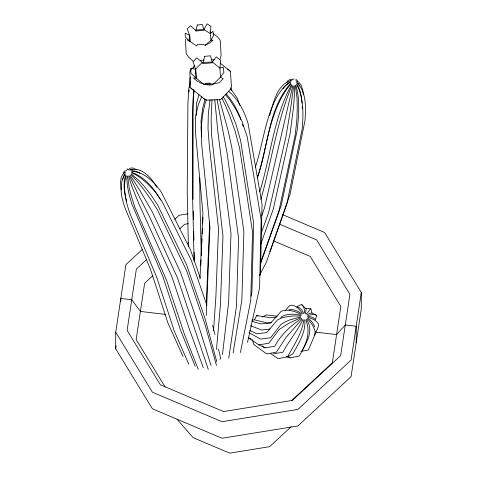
<?xml version="1.0" encoding="UTF-8"?>
<svg xmlns="http://www.w3.org/2000/svg" width="477" height="477" viewBox="0 0 477 477"><rect width="100%" height="100%" fill="white"/><g stroke="black" fill="none" stroke-linecap="round" stroke-linejoin="round"><path stroke-width="0.72" d="M282.295 214.543L324.593 232.46L361.31 292.455L361.28 309.001L351.09 376.591L297.887 425.961L221.996 438.256L152.407 408.777L115.69 348.788L115.72 332.242L125.91 264.652L142.194 249.537M120.812 301.321L120.818 298.447L131.741 299.735L140.393 311.433L165.471 314.397M356.182 342.796L356.212 326.25L345.288 324.962L336.595 334.61L315.208 332.081M196.232 115.571L196.321 104.117L198.951 94.881M206.326 303.241L209.642 222.491M206.297 315.559L209.922 227.279L201.622 143.726L201.157 127.389L202.82 113.496L205.128 103.259L206.416 99.794M199.952 279.063L202.922 213.261L195.391 131.253L195.588 116.227L198.36 104.564L201.783 96.557M200.799 265.683L201.067 259.738M201.27 255.278L201.538 249.334M201.771 244.129L202.004 238.929M202.242 233.724L202.475 228.525M202.707 223.325L202.975 217.381M189.017 92.127L189.142 89.95M189.274 87.768L189.798 79.045L190.389 76.964M127.067 175.774L126.858 178.935L127.413 185.875L128.885 193.531L131.718 203.679L162.83 276.433L180.521 330.12L195.147 366.127M213.541 330.68L215.854 297.26L218.526 228.841L209.278 145.115L208.008 128.635L208.3 114.492L210.023 99.711M211.991 99.717L211.132 119.28L211.549 134.615L222.968 236.348L220.416 304.97L216.492 349.48M293.623 86.17L290.66 108.523L286.003 136.458L268.664 212.426L261.152 233.354M222.461 354.59L228.65 302.072L230.993 233.527L217.941 132.373L214.757 99.687M314.641 335.361L315.16 331.67C314.009 326.733 311.099 322.404 307.409 318.988M228.727 358.305L236.419 306.711L238.572 238.047L227.124 153.32L217.089 99.413M115.69 348.788L116.132 345.849M361.31 292.455L351.12 360.046L297.916 409.421L222.026 421.716L152.431 392.231L115.72 332.242M194.205 90.719L193.233 97.028L192.809 112.954L192.732 202.331L194.097 261.104M233.098 353.016L241.857 300.093L243.866 231.601L231.834 147.578L228.191 130.835L219.551 99.705M193.698 89.575L192.929 107.045L192.952 199.404M306.729 314.969L310.133 313.174L312.012 313.073L316.811 315.44L315.536 319.179M251.075 296.223L251.934 291.858L253.692 223.57L240.581 140.429L236.02 124.443L230.707 111.135L226.044 101.488L223.176 96.748M240.408 352.575L250.753 300.421L252.542 231.923L239.561 147.864L235.101 131.092L229.974 116.46L225.496 105.477L221.972 98.22M303.819 320.162C301.786 333.673 293.981 345.127 287.548 356.838L278.127 358.668L270.835 353.713M259.762 275.801L260.525 272.188L262.064 204.4L248.04 123.364C244.313 111.439 238.583 99.621 228.841 91.483M247.509 342.48L259.577 287.786L261.14 219.605L247.217 136.899L241.952 121.283L235.453 108.607L229.604 99.592L225.46 94.744M260.841 199.493C271.651 161.715 276.594 121.969 291.882 85.556M259.744 191.736C270.787 156.361 273.5 117.521 291.59 84.596M190.561 81.722L188.832 88.567L187.896 103.491L187.211 191.7L188.391 246.555M257.407 177.378C268.67 146.755 267.71 108.476 290.887 83.236M257.33 177.903C267.561 146.862 268.891 110.318 290.654 84.185M205.068 99.198L202.743 108.088L201.061 120.633L201.509 136.172M269.583 115.631C273.327 103.539 276.702 84.566 290.815 80.756M255.38 167.111C263.316 143.16 265.194 116.704 278.222 94.667C281.496 90.004 284.924 84.9 290.26 82.432M292.884 85.461L264.383 208.294L261.617 215.95M126.017 175.93C122.41 189.291 126.053 203.506 130.984 216.045L156.742 277.352L174.272 331.062L188.803 364.201M220.058 59.148L221.107 55.386L220.279 40.491L217.44 36.675L213.106 33.861M122.607 179.775L123.978 175.274L125.338 173.574M305.322 313.955L306.139 309.072L301.828 304.672L299.741 305.191L296.748 306.854M269.827 251.743L290.052 194.324L305.041 120.341C305.733 107.933 306.747 92.616 297.302 83.058M260.728 262.243L279.015 210.667L295.221 134.896L296.861 120.109L297.26 107.403L297.022 97.964L295.4 85.872M260.752 263.149L281.203 205.432L297.171 130.233C298.805 115.273 300.194 99.586 295.776 84.966M260.597 244.606L273.291 209.087L290.123 133.482L293.611 106.395L294.285 97.207L294.416 85.598M125.862 174.946C122.547 183.341 124.527 192.821 126.649 201.252M302.013 350.863C307.462 341.037 314.009 329.589 306.306 319.137M303.026 319.363C297.475 330.99 288.949 340.799 282.944 352.175L273.404 353.886M193.167 68.092L194.407 65.647M259.774 274.847L266.291 262.416L286.844 204.043L302.191 128.993C303.402 114.247 303.921 98.155 296.748 84.727M251.838 320.168L254.468 319.805L256.709 315.565L270.334 317.688L276.255 317.199M203.983 29.52L207.084 23.85L210.858 26.301L210.446 33.712L210.929 40.235L205.152 45.273L203.309 44.528L197.77 44.236L196.494 45.875L187.372 39.71L190.037 41.684L189.792 35.429L185.171 33.211L185.314 36.872L190.037 41.684L189.554 35.155L187.151 28.739L190.532 25.794L195.332 30.117L203.983 29.52L210.446 33.712L213.004 31.303L213.636 35.393L210.929 40.235L212.998 40.175L209.618 43.121L205.152 45.273M124.956 174.576C118.159 184.82 121.474 198.366 125.475 209.045L150.553 269.487L167.922 322.995L183.049 356.486M283.123 88.752L284.674 86.504L288.758 82.712L290.958 81.746M128.158 169.967L128.683 169.257M286.438 82.688L288.013 80.601L290.761 79.17L292.162 79.617M212.337 62.028L216.29 56.882L220.708 60.454L219.897 68.133L220.505 77.167L213.803 83.851L211.985 84.912C205.044 85.55 198.354 82.801 193.441 77.972L196.154 78.15L203.721 84.256L213.803 83.851L219.241 82.688L223.158 78.783L220.505 77.167L223.91 72.486L223.188 67.078L219.897 68.133L212.337 62.028L202.248 62.433L195.546 69.117L196.154 78.15L190.919 73.273L190.722 68.151L195.814 69.386L196.154 78.15M306.455 313.955L309.364 310.36A102.483 1.103 -49.5 0 0 310.73 308.38L305.489 308.386M280.798 317.718L281.728 316.597C287.619 313.431 294.726 313.836 301.053 315.357M285.556 310.3L289.295 305.906A102.483 19.903 67.9 0 1 298.417 308.518L302.513 313.294M301.893 319.363L286.099 337.322L276.368 352.181L266.655 353.892L253.77 344.531L252.446 339.696M129.064 169.323L130.191 168.184L132.97 167.958L136.297 169.639M194.831 65.927L190.204 70.536L189.792 72.993L190.806 88.072L193.674 90.391M204.478 84.614L205.802 83.29L209.361 83.147L210.494 84.065M174.767 219.307L179.113 215.276L187.866 213.857M146.666 259.518L136.362 269.076L127.12 330.394L160.427 384.82L223.558 411.562L292.401 400.406L340.661 355.615L349.909 294.303L316.603 239.877L279.546 224.184M179.746 228.817L184.629 224.291L188.29 223.695M152.753 275.736L144.638 283.266L136.148 339.6L165.197 387.074M187.36 243.622L188.445 242.614M291.25 400.918L332.35 362.776L340.84 306.443L310.241 256.435L273.393 240.825M291.161 426.694L269.63 446.681L229.693 453.15L193.072 437.636L177.045 419.211M219.796 359.318L220.773 358.418L218.472 349.039M301.619 318.35C290.803 325.749 280.977 334.514 274.758 346.29L265.009 347.846L258.826 344.799L248.1 337.65M124.813 172.775L123.102 173.938L121.146 177.551L120.538 182.429L121.277 189.804M124.461 172.68L125.63 172.018M262.559 317.002L266.339 314.903L277.274 316.239M287.548 356.838L292.92 353.851C298.59 343.243 306.085 332.308 304.743 319.65M129.72 170.021L131.282 169.347L132.684 169.568M300.582 317.837L288.591 323.454L279.307 329.428L268.736 343.315L258.826 344.799M130.764 169.86C142.2 166.717 151.859 178.434 156.879 187.276M288.931 309.859C293.588 308.667 298.471 311.314 302.042 314.182M295.68 79.933L296.628 79.695L297.791 81.472M307.766 315.482C310.694 314.898 314.039 313.836 316.811 315.44M286.248 356.498L290.165 357.845L299.282 356.033C305.882 344.46 311.213 333.041 305.84 320.025M300.909 351.382L308.422 349.981L318.29 326.751L318.427 323.966C316.162 320.335 312.089 318.481 308.118 317.324M300.898 316.883L289.748 319.918L284.996 321.945L280.929 324.491L270.554 337.77L260.692 339.105L248.994 332.702M270.048 329.058L261.617 330.006L250.395 325.678M271.687 322.589L267.531 322.989L254.468 319.805M290.135 80.673L291.781 80.518M130.925 170.844L133.286 170.718L138.127 172.179L140.017 173.342M200.483 60.299L204.162 60.15M211.526 59.852L214.471 59.732M125.63 171.004L124.461 170.987L123.418 172.632L123.471 173.926M131.831 171.213C144.4 171.887 154.059 182.107 161.059 191.635L190.526 249.93L200.215 277.823M300.236 316.001L292.085 316.03L287.291 316.633L281.931 317.837L277.501 319.9L266.703 332.612L256.739 333.817L249.686 330.358M307.456 316.436C310.354 316.615 313.753 317.133 315.363 319.858M190.806 88.072L205.271 99.753L207.555 100.14L220.648 99.61L231.011 88.883L231.428 86.432L230.415 71.353L227.541 69.028M251.969 321.319L260.955 323.895L270.805 322.941L281.156 311.29C287.714 308.685 294.971 311.314 300.939 314.331M131.449 172.215C144.525 176.711 154.149 188.433 160.725 200.137M256.709 315.565L258.015 316.012M127.741 169.12L127.055 168.882L127.186 169.74M295.967 80.893L297.111 81.293M292.407 79.623L293.146 79.892M296.909 81.299L298.68 81.972L301.208 85.276L302.841 90.481L303.342 94.72M297.547 307.051C300.701 307.844 302.621 310.754 303.605 313.669M131.974 173.014L135.039 174.343L141.049 178.219L147.065 183.323L154.441 190.919L161.798 200.966L191.36 260.412L206.881 305.268M126.184 170.48L126.661 170.7M248.744 337.865L251.212 339.081M288.907 357.118L290.165 357.845M210.011 31.852L211.245 32.657M307.301 317.962C310.7 319.972 313.616 323.024 314.641 326.924M262.016 345.908L265.009 347.846M131.157 173.771L138.771 180.318L144.036 186.119L150.649 194.413L157.565 204.871L186.596 264.801L204.907 318.183L216.868 362.019M220.004 62.946L230.415 71.353M296.676 82.253L298.286 83.558L299.586 86.051M203.423 98.25L205.271 99.753M202.248 62.433L196.87 57.86L192.952 61.766L195.546 69.117M192.923 61.026L189.065 57.604L186.227 53.788L185.404 38.893M230.498 89.02L231.583 89.992L237.117 98.012L239.83 105.465M131.157 174.785L138.777 183.138L144.042 189.882L150.66 199.118L157.577 210.13L186.614 270.703L204.919 324.241L216.48 365.448M226.086 93.76C232.698 101.184 237.719 110.223 240.897 119.632M301.828 304.672C304.374 306.663 304.457 310.187 304.535 313.156M296.605 83.743C300.54 89.324 301.446 96.455 301.953 103.11M130.12 175.095L140.208 191.015L152.217 211.71L180.592 272.48L198.742 326.065L211.055 365.507M129.601 176.049L138.276 194.562L149.516 216.671L177.557 278.055L208.276 369.413M198.295 369.383L184.414 334.276L166.622 280.482L134.741 206.905L131.306 196.113L129.225 187.813L127.717 176.466M203.297 367.678L189.816 330.43L171.893 276.738L138.932 203.923L131.741 186.024L128.623 175.822M242.471 124.36L243.145 126.387M293.731 78.663L293.939 79.313M310.73 308.38L312.012 313.073M230.725 87.708L231.476 90.511M212.623 325.225L214.93 334.604M302.191 106.693L302.335 108.839M201.3 255.225L199.958 203.13L199.75 177.253M193.233 211.281L193.423 219.444M193.698 231.321L193.906 240.229M194.181 252.106L194.36 259.53M197.329 25.031L195.683 31.071L204.192 30.134L202.296 24.482L197.329 25.031M204.669 56.322L202.653 63.644L212.563 62.785L210.464 55.821L204.669 56.322"/></g></svg>
